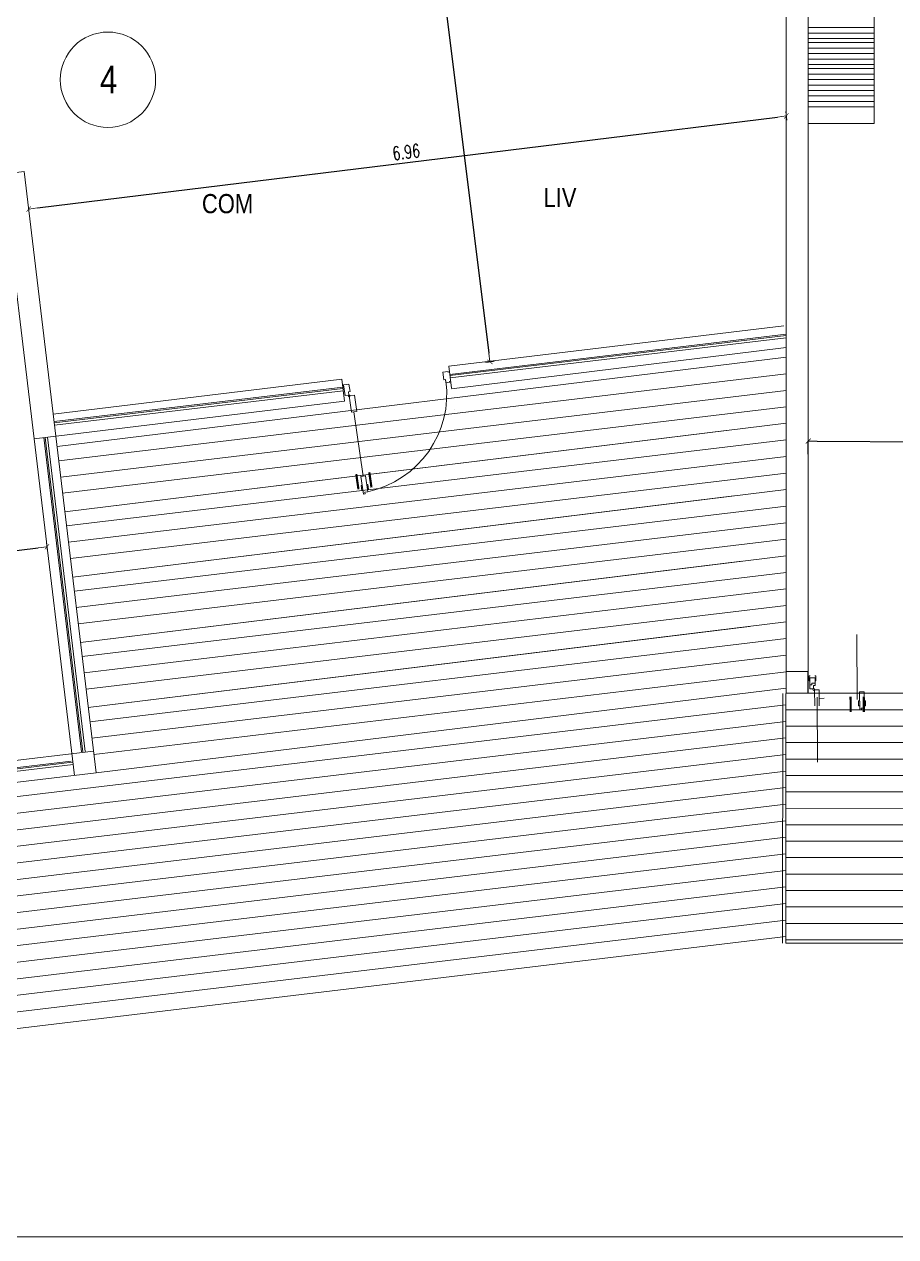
# Model space of a CAD drawing. Header units: millimetres. Extents: x 4525 to 9082, y 179 to 563.
# Drawn here: x 5381.22 to 5389.17, y 476.97 to 488.04 of the extents above; entities that cross this region are included whole.
import ezdxf

# ---------------------------------------------------------------- set-up
doc = ezdxf.new("R2010")
doc.units = ezdxf.units.MM
doc.header["$LTSCALE"] = 100
doc.layers.get('DEFPOINTS').update_dxf_attribs({"lineweight": 5})
for name, color, linetype, lineweight in [('004-Carpinterias', 1, 'Continuous', 18), ('006-Cotas parciales', 7, 'Continuous', 5), ('A01-Barrido', 250, 'Continuous', 5), ('A01-Carpinterias', 1, 'Continuous', 18), ('HATCH MUROS', 251, 'Continuous', 9)]:
    doc.layers.add(name, color=color, linetype=linetype, lineweight=lineweight)
doc.styles.add('AREAL', font='ARIALN.TTF')
doc.styles.add('COTAS', font='ROMANS.shx', dxfattribs={"width": 0.7})
doc.dimstyles.new('COTA40', dxfattribs={"dimscale": 0.4, "dimtxt": 0.3, "dimasz": 0.2, "dimexe": 0, "dimexo": 0, "dimgap": 0.09, "dimtad": 1, "dimzin": 0, "dimdsep": 46, "dimtxsty": 'COTAS', "dimblk1": 'COTA_N', "dimblk2": 'COTA_N', "dimsah": 1, "dimcen": 0.1, "dimclrd": 1, "dimclre": 8, "dimclrt": 5, "dimaunit": 1, "dimadec": 3, "dimazin": 0, "dimtfac": 1, "dimtix": 1, "dimtmove": 2, "dimatfit": 3, "dimldrblk": 'COTA_N', "dimfxl": 0, "dimtolj": 1, "dimtzin": 0, "dimarcsym": 0})

# ---------------------------------------------------------------- blocks, each defined once
blk = doc.blocks.new('COTA_N')
for p, q in [((-1, 0), (0, 0)), ((0, 0.5), (0, -0.5))]:
    blk.add_line(p, q)
at = {"const_width": 0.065}
blk.add_lwpolyline([(0.1414213562373163, 0.1414213562373021), (0.2828427124746327, 0.2828427124746187), (0, 0), (-0.1414213562373021, -0.1414213562373021), (-0.2828427124746185, -0.2828427124746185)], dxfattribs=at)
blk = doc.blocks.new('*D524')
at = {"layer": '006-Cotas parciales', "color": 1, "lineweight": -2, "ltscale": 100}
blk.add_line((5377.53660967813, 482.7851988185666), (5381.347943362844, 483.2579413144127), dxfattribs=at)
at = {"layer": 'DEFPOINTS', "color": 0, "ltscale": 100}
for p in [(5381.427334976951, 483.2677887308039), (5381.427334976951, 483.2677887308046), (5377.457218064023, 482.7753514021742)]:
    blk.add_point(p, dxfattribs=at)
at = {"layer": '006-Cotas parciales', "color": 1, "lineweight": -2, "ltscale": 100, "yscale": 0.08000000000000002, "zscale": 0.08000000000000007}
for p, xscale, rotation in [((5381.427334976951, 483.2677887308046), 0.08000000000000003, 7.070625202405801), ((5377.457218064023, 482.7753514021748), 0.08000000000000002, 187.0706252024058)]:
    blk.add_blockref('COTA_N', p, dxfattribs=dict(at, xscale=xscale, rotation=rotation))
at = {"layer": '006-Cotas parciales', "color": 5, "ltscale": 100, "insert": (5379.430459620818, 483.1168400034172), "char_height": 0.12, "attachment_point": 5, "rotation": 7.070625202405801, "style": 'COTAS'}
blk.add_mtext('\\A1;4.00', dxfattribs=at)
blk = doc.blocks.new('*D542')
at = {"layer": '006-Cotas parciales', "color": 1, "lineweight": -2, "ltscale": 100}
blk.add_line((5381.340268912538, 486.3587677101664), (5388.093043109769, 487.1883750656328), dxfattribs=at)
at = {"layer": 'DEFPOINTS', "color": 0, "ltscale": 100}
for p in [(5388.172446131881, 487.1981300684305), (5388.172446131881, 487.198130068431), (5381.260865890426, 486.3490127073677)]:
    blk.add_point(p, dxfattribs=at)
at = {"layer": '006-Cotas parciales', "color": 1, "lineweight": -2, "ltscale": 100, "xscale": 0.08000000000000002, "yscale": 0.08000000000000002, "zscale": 0.08000000000000007}
for p, rotation in [((5388.172446131881, 487.198130068431), 7.003936447478181), ((5381.260865890426, 486.3490127073682), 187.0039364474782)]:
    blk.add_blockref('COTA_N', p, dxfattribs=dict(at, rotation=rotation))
at = {"layer": '006-Cotas parciales', "color": 5, "ltscale": 100, "insert": (5384.704950007796, 486.8688550144331), "char_height": 0.12, "attachment_point": 5, "rotation": 7.003936447478179, "style": 'COTAS'}
blk.add_mtext('\\A1;6.96', dxfattribs=at)
blk = doc.blocks.new('*D543')
at = {"layer": '006-Cotas parciales', "color": 1, "lineweight": -2, "ltscale": 100}
blk.add_line((5384.650997343426, 491.5259349116085), (5385.458618764372, 485.0329420041916), dxfattribs=at)
at = {"layer": 'DEFPOINTS', "color": 0, "ltscale": 100}
for p in [(5384.641122753524, 491.6053231504998), (5385.468493354305, 484.953553765304), (5385.468493354289, 484.9535537653021)]:
    blk.add_point(p, dxfattribs=at)
at = {"layer": '006-Cotas parciales', "color": 1, "lineweight": -2, "ltscale": 100, "xscale": 0.08000000000000002, "yscale": 0.08000000000000002, "zscale": 0.08000000000000007}
for p, rotation in [((5384.641122753508, 491.6053231504978), 97.09023635948252), ((5385.468493354289, 484.9535537653021), 277.0902363594825)]:
    blk.add_blockref('COTA_N', p, dxfattribs=dict(at, rotation=rotation))
at = {"layer": '006-Cotas parciales', "color": 5, "ltscale": 100, "insert": (5385.150073940566, 488.291287965801), "char_height": 0.12, "attachment_point": 5, "rotation": 277.0902363594825, "style": 'COTAS'}
blk.add_mtext('\\A1;6.70', dxfattribs=at)
blk = doc.blocks.new('*D547')
at = {"layer": '006-Cotas parciales', "color": 8, "lineweight": -2, "ltscale": 100}
for p, q in [((5388.372278022302, 484.1111499927244), (5388.372930059591, 484.2315876205907)), ((5392.369861285061, 484.0895074762004), (5392.37051332235, 484.2099451040667))]:
    blk.add_line(p, q, dxfattribs=at)
at = {"layer": '006-Cotas parciales', "color": 1, "lineweight": -2, "ltscale": 100}
blk.add_line((5388.452928887205, 484.2311545149279), (5392.290514494737, 484.2103782097295), dxfattribs=at)
at = {"layer": 'DEFPOINTS', "color": 0, "ltscale": 100}
for p in [(5392.37051332235, 484.2099451040667), (5388.372278022302, 484.1111499927244), (5392.369861285061, 484.0895074762004)]:
    blk.add_point(p, dxfattribs=at)
at = {"layer": '006-Cotas parciales', "color": 1, "lineweight": -2, "ltscale": 100, "xscale": 0.08000000000000002, "yscale": 0.08000000000000002, "zscale": 0.08000000000000007}
for p, rotation in [((5388.372930059591, 484.2315876205907), 179.6898094027307), ((5392.37051332235, 484.2099451040667), 359.6898094027307)]:
    blk.add_blockref('COTA_N', p, dxfattribs=dict(at, rotation=rotation))
at = {"layer": '006-Cotas parciales', "color": 5, "ltscale": 100, "insert": (5390.372241417766, 484.3167649554645), "char_height": 0.12, "attachment_point": 5, "rotation": 359.6898094027307, "style": 'COTAS'}
blk.add_mtext('\\A1;4.00', dxfattribs=at)

msp = doc.modelspace()

# ---------------------------------------------------------------- linework, layer by layer
at = {"layer": '004-Carpinterias', "linetype": 'Continuous', "extrusion": (-0.02102444757590097, 0.1444198270646843, 0.9892931244857284)}
for p, q in [((5384.205813876391, 484.4966011677886, 1.951160291057041), (5384.184436220809, 484.6434472292963, 1.929268967170165)), ((5384.233633712641, 484.6491097516635, 3.847897563919751), (5384.255011368222, 484.5022636901555, 3.869788887806627)), ((5384.312105468713, 483.9122421879079, 2.03872558660442), (5384.226594846386, 484.4996264339396, 1.951160291056957)), ((5384.314839922165, 483.7476862382399, 2.062806045244221), (5384.291324498715, 483.9092169217575, 2.038725586604434)), ((5384.332886438709, 483.915267454058, 2.038725586604505), (5384.354264094291, 483.7684213925507, 2.060616910491325))]:
    msp.add_line(p, q, dxfattribs=at)
at = {"layer": '004-Carpinterias', "color": 1, "linetype": 'Continuous', "extrusion": (-0.02102444757590097, 0.1444198270646843, 0.9892931244857284)}
for p, q in [((5384.332886438709, 483.9152674540583, 2.038725586604491), (5384.291324498715, 483.9092169217575, 2.038725586604434)), ((5384.303010939919, 483.8289411466572, 2.050692832949215), (5384.293115239872, 483.8275005437209, 2.050692832949286)), ((5384.293115239988, 483.8275005437379, 2.050692832949286), (5384.299956097094, 483.7805097533565, 2.057698064149809)), ((5384.344572880141, 483.8349916789917, 2.050692832949201), (5384.354468580183, 483.8364322819262, 2.050692832949286)), ((5384.354468580065, 483.8364322819091, 2.050692832949258), (5384.361309437289, 483.7894414915448, 2.057698064149781)), ((5384.309851797146, 483.7819503562337, 2.057698064158478), (5384.299956097104, 483.7805097532981, 2.057698064158535)), ((5384.329683472217, 483.7498471426409, 2.062806045244235), (5384.314839922165, 483.7476862382399, 2.062806045244221)), ((5384.329683472217, 483.7498471426409, 2.062806045244235), (5384.314839922165, 483.7476862382399, 2.062806045244221)), ((5384.354264094291, 483.7684213925505, 2.060616910491353), (5384.32754570435, 483.7645317646509, 2.060616910491325)), ((5384.32754570435, 483.7645317646509, 2.060616910491325), (5384.329683472217, 483.7498471426409, 2.062806045244235)), ((5384.351413737256, 483.7880008885516, 2.057698064158449), (5384.361309437297, 483.7894414914867, 2.057698064158421))]:
    msp.add_line(p, q, dxfattribs=at)
at = {"layer": '004-Carpinterias', "color": 1, "linetype": 'Continuous'}
for p, q in [((5384.354264094291, 483.7684213925507, 2.060616910491353), (5384.32754570435, 483.7645317646509, 2.060616910491325)), ((5388.432770943971, 482.0228788387736, 2.049976540070489), (5388.405771389028, 482.0227188417543, 2.04997654007046)), ((5388.88373735894, 481.7952685951182, 2.049976540070489), (5388.856737803997, 481.7951085980989, 2.04997654007046))]:
    msp.add_line(p, q, dxfattribs=at)
at = {"layer": '004-Carpinterias', "linetype": 'Continuous', "extrusion": (-0.0008648253841352666, 0.1459395968280031, 0.9892931244857284)}
for p, q in [((5388.818850893414, 481.873835088268, 2.028085216183556), (5388.815333476053, 482.4674005410963, 1.940519920636093)), ((5388.431280635131, 481.8142868604754, 1.940519920636177), (5388.43040128079, 481.9626782236828, 1.918628596749301)), ((5388.472400588565, 481.9629271079356, 1.918628596749272), (5388.473279942906, 481.8145357447284, 1.940519920636149)), ((5388.841825986691, 481.780180558519, 2.052165674823357), (5388.840858696821, 481.9434110740729, 2.02808521618357)), ((5388.882858004597, 481.9436599583251, 2.028085216183641), (5388.883737358939, 481.7952685951183, 2.04997654007046)), ((5388.45642089188, 481.3001782055626, 2.028085216183556), (5388.452903474518, 481.893743658391, 1.940519920636093))]:
    msp.add_line(p, q, dxfattribs=at)
at = {"layer": '004-Carpinterias', "color": 1, "linetype": 'Continuous', "extrusion": (-0.0008648253841352666, 0.1459395968280031, 0.9892931244857284)}
for p, q in [((5388.390372995075, 482.0899007784625, 2.040052462528351), (5388.380373159841, 482.0898415203064, 2.040052462528422)), ((5388.38037315996, 482.0898415203072, 2.040052462528422), (5388.38065455359, 482.0423562328568, 2.047057693728945)), ((5388.432372303083, 482.0901496627169, 2.040052462528337), (5388.442372138314, 482.0902089208715, 2.040052462528422)), ((5388.442372138195, 482.0902089208706, 2.040052462528394), (5388.442653531944, 482.0427236334218, 2.047057693728917)), ((5388.390654388822, 482.0424154909537, 2.047057693737614), (5388.380654553593, 482.0423562327975, 2.047057693737671)), ((5388.405859324556, 482.0078796894075, 2.052165674823371), (5388.390859571722, 482.0077908021744, 2.052165674823357)), ((5388.405859324556, 482.0078796894075, 2.052165674823371), (5388.390859571722, 482.0077908021744, 2.052165674823357)), ((5388.43277094397, 482.0228788387735, 2.049976540070489), (5388.405771389028, 482.0227188417543, 2.04997654007046)), ((5388.405771389028, 482.0227188417543, 2.04997654007046), (5388.405859324556, 482.0078796894075, 2.052165674823371)), ((5388.432653696717, 482.0426643752072, 2.047057693737585), (5388.442653531944, 482.0427236333629, 2.047057693737557)), ((5388.882858004598, 481.9436599583252, 2.028085216183626), (5388.840858696821, 481.9434110740729, 2.02808521618357)), ((5388.841339410044, 481.8622905348072, 2.040052462528351), (5388.83133957481, 481.862231276651, 2.040052462528422)), ((5388.831339574929, 481.8622312766518, 2.040052462528422), (5388.831620968559, 481.8147459892014, 2.047057693728945)), ((5388.883338718052, 481.8625394190615, 2.040052462528337), (5388.893338553283, 481.8625986772161, 2.040052462528422)), ((5388.893338553164, 481.8625986772152, 2.040052462528394), (5388.893619946913, 481.8151133897664, 2.047057693728917)), ((5388.841620803791, 481.8148052472984, 2.047057693737614), (5388.831620968562, 481.8147459891422, 2.047057693737671)), ((5388.856825739525, 481.7802694457521, 2.052165674823371), (5388.841825986691, 481.780180558519, 2.052165674823357)), ((5388.856825739525, 481.7802694457521, 2.052165674823371), (5388.841825986691, 481.780180558519, 2.052165674823357)), ((5388.883737358939, 481.7952685951181, 2.049976540070489), (5388.856737803997, 481.7951085980989, 2.04997654007046)), ((5388.856737803997, 481.7951085980989, 2.04997654007046), (5388.856825739525, 481.7802694457521, 2.052165674823371)), ((5388.883620111686, 481.8150541315518, 2.047057693737585), (5388.893619946914, 481.8151133897075, 2.047057693737557))]:
    msp.add_line(p, q, dxfattribs=at)
at = {"layer": '004-Carpinterias', "ltscale": 0.01}
for points, const_width, elevation in [([(5384.248898372801, 483.9299272594151), (5384.269066813884, 483.7913874588959)], 0.02, 2.060616905342868), ([(5384.367646773216, 483.9472144946256), (5384.3878152143, 483.8086746941067)], 0.02, 2.060616905342868), ([(5388.758694218764, 481.9000852925105), (5388.759523832942, 481.7600875993729)], 0.01999999999999999, 2.049976534922004), ([(5388.878692241423, 481.90079639038), (5388.879521855602, 481.7607986972425)], 0.01999999999999999, 2.049976534922004)]:
    msp.add_lwpolyline(points, dxfattribs=dict(at, const_width=const_width, elevation=elevation))
at = {"layer": 'A01-Barrido', "linetype": 'Continuous', "extrusion": (-0.02102444757590097, 0.1444198270646843, 0.9892931244857284)}
msp.add_circle((-5397.839459035262, 293.1699549792616, -41.29876805691379), 0.007500008106809762, dxfattribs=at)
at = {"layer": 'A01-Barrido', "linetype": 'Continuous', "extrusion": (-0.0008648253841352666, 0.1459395968280031, 0.9892931244857284)}
msp.add_circle((-5391.184311351759, -445.206529274739, 65.67760412402191), 0.007500008106809761, dxfattribs=at)
at = {"layer": 'A01-Barrido', "linetype": 'Continuous', "extrusion": (-0.02102444757590097, 0.1444198270646843, 0.9892931244857284)}
msp.add_arc((-5397.815968982244, 293.155210748489, -41.29876805691362), 0.9160055875241548, 94.09987707240775, 179.6662266810925, dxfattribs=at)
at = {"layer": 'A01-Carpinterias', "linetype": 'Continuous', "extrusion": (-0.02102444757590097, 0.1444198270646843, 0.9892931244857284)}
for p, q in [((5385.086959617267, 484.8666020080593, 3.831930307172448), (5385.037481122452, 484.8593989941696, 3.831930307172349)), ((5385.04745735633, 484.790870869165, 3.842146252798861), (5385.037481122452, 484.8593989941696, 3.831930307172349)), ((5385.086959617268, 484.8666020080602, 3.831930307172335), (5385.088384794305, 484.8568122706258, 3.833389728764906)), ((5384.132938152379, 484.7438282471799, 1.913520623936215), (5384.182416599118, 484.751031254072, 1.913520623936101)), ((5384.14718992273, 484.6459308730924, 1.928114839823344), (5384.132938152379, 484.7438282471799, 1.913520623936215)), ((5384.192392832997, 484.6825031290685, 1.923736569562443), (5384.182416599118, 484.751031254072, 1.913520623936101)), ((5385.04745735633, 484.790870869165, 3.842146252798861), (5385.062300906516, 484.7930317735856, 3.842146252798861)), ((5385.062300906516, 484.7930317735856, 3.842146252798861), (5385.066576442846, 484.7636625242246, 3.846524523097108)), ((5385.066576442846, 484.7636625242246, 3.846524523097108), (5385.101211387653, 484.7687046337203, 3.84652452309708)), ((5385.101211387653, 484.7687046337203, 3.84652452309708), (5385.099786210615, 484.7784943711542, 3.845065101504622)), ((5384.181824819439, 484.6509729755866, 1.928114839823245), (5384.14718992273, 484.6459308730924, 1.928114839823344)), ((5384.192392832997, 484.6825031290685, 1.923736569562443), (5384.177549282813, 484.6803422246477, 1.923736569562486)), ((5384.177549282813, 484.6803422246477, 1.923736569562486), (5384.181824819439, 484.6509729755866, 1.928114839823245)), ((5384.192071772648, 484.6430592193624, 3.847897563919779), (5384.233633712641, 484.6491097516635, 3.847897563919751)), ((5384.205813876391, 484.4966011677886, 1.951160291057041), (5384.247375816383, 484.5026517000894, 1.951160291057013))]:
    msp.add_line(p, q, dxfattribs=at)
at = {"layer": 'A01-Carpinterias', "linetype": 'Continuous', "extrusion": (-0.0008648253841352666, 0.1459395968280031, 0.9892931244857284)}
for p, q in [((5388.385760669737, 482.0706522847268, -0.01574834323426355), (5388.435759791849, 482.0709485751851, -0.01574834323437724)), ((5388.386346905961, 481.9717247095087, -0.001154127347134271), (5388.385760669737, 482.0706522847268, -0.01574834323426355)), ((5388.436170156984, 482.0016993097784, -0.005532397608035033), (5388.435759791849, 482.0709485751851, -0.01574834323437724)), ((5388.421346275264, 481.9719321127346, -0.001154127347233747), (5388.386346905961, 481.9717247095087, -0.001154127347134271)), ((5388.436170156984, 482.0016993097784, -0.005532397608035033), (5388.421170404019, 482.0016104225438, -0.005532397607992401)), ((5388.421170404019, 482.0016104225438, -0.005532397607992401), (5388.421346275264, 481.9719321127346, -0.001154127347233747)), ((5388.43040128079, 481.9626782236828, 1.918628596749301), (5388.472400588565, 481.9629271079356, 1.918628596749272)), ((5388.474288092427, 481.8839872884066, 1.940519920636177), (5388.516287400202, 481.8842361726595, 1.940519920636149))]:
    msp.add_line(p, q, dxfattribs=at)
at = {"layer": 'HATCH MUROS', "color": 0, "linetype": 'ByBlock', "ltscale": 100}
for p, q in [((5388.172443986807, 485.0858849594337, 1.918628596749272), (5388.172451070653, 492.0613177269814, 1.918628596749272)), ((5388.372443986807, 485.0858847563254, 1.918628596749272), (5388.372451070652, 492.061317523873, 1.918628596749272)), ((5388.97243706333, 489.3903854249557, 15.34902877399244), (5388.972410960956, 487.1302141529274, 1.918628596749272)), ((5381.021572360837, 486.6666762355734, 1.918628596749272), (5381.220165627861, 486.6903556420861, 1.918628596749272)), ((5381.021572360838, 486.6666762355736, 1.918628596749272), (5381.309314504404, 484.2534547588871, 1.918628596749272)), ((5381.220165627862, 486.6903556420861, 1.918628596749272), (5381.507907771428, 484.2771341653997, 1.918628596749272)), ((5385.093070470371, 484.9136659091533, 1.918628596749272), (5388.14835046122, 485.2844284106599, 1.918628596749272)), ((5385.117601255477, 484.7082917927881, 1.918628596749272), (5388.172443986807, 485.0858849594337, 1.918628596749272)), ((5388.172443986807, 485.0858849594337, 1.918628596749272), (5388.171906720678, 481.9304938022673, 1.918628596749272)), ((5388.372443983908, 485.0858509055815, 1.918628596749272), (5388.371906717779, 481.9304597484151, 1.918628596749272)), ((5381.483814245841, 484.4756776166259, 1.918628596749272), (5384.117368684579, 484.795263132351, 1.918628596749272)), ((5385.116790738632, 484.7150775185731, 1.918628596749272), (5385.116790738632, 484.7150775185731, 1.918628596749272)), ((5381.309314504403, 484.2534547588871, 1.918628596749272), (5384.141462210165, 484.5967196811249, 1.918628596749272)), ((5385.140884264218, 484.516534067347, 1.918628596749272), (5385.140884264218, 484.516534067347, 1.918628596749272)), ((5381.875818915479, 481.2039409608581, 1.918628596749272), (5381.507937177155, 484.2771376854575, 1.918628596749272)), ((5381.677236662185, 481.1801693669484, 1.918628596749272), (5381.309354923862, 484.2533660915478, 1.918628596749272)), ((5388.171906720678, 481.9304938022673, 1.918628596749272), (5388.368486147598, 481.930500379177, 1.918628596749272)), ((5378.656294608183, 481.0208085021333, 1.918628596749272), (5381.852098647218, 481.4025293514393, 1.918628596749272)), ((5378.680014876443, 480.822220111552, 1.918628596749272), (5381.875818915479, 481.2039409608581, 1.918628596749272))]:
    msp.add_line(p, q, dxfattribs=at)
at = {"layer": 'HATCH MUROS', "ltscale": 100}
for p, q in [((5388.97244007732, 488.004628207209, 5.755885790247135), (5388.372444732576, 488.0046282072099, 5.755885790247135)), ((5388.972440570798, 487.9546282072097, 5.755885790247135), (5388.372444689977, 487.9546282072097, 5.755885790247135)), ((5388.972444280738, 487.9046282072086, 5.755885790247135), (5388.372444647378, 487.9046282072096, 5.755885790247135)), ((5388.972441064277, 487.9046282072096, 5.755885790247135), (5388.372444647378, 487.9046282072096, 5.755885790247135)), ((5388.972444647407, 487.8674767636604, 3.837257193497862), (5388.372444647378, 487.8674767636604, 3.837257193497862)), ((5388.972439363662, 487.8174767636611, 3.837257193498203), (5388.372445627149, 487.8174767636602, 3.837257193498203)), ((5388.972438870184, 487.8674767636604, 3.837257193498203), (5388.372445669748, 487.8674767636604, 3.837257193498203)), ((5388.972441064277, 487.9046282072105, 5.755885790247135), (5388.545524768238, 487.9046282072096, 5.755885790247135)), ((5388.972444639235, 487.7174767636598, 3.837257193498203), (5388.372445541951, 487.7174767636598, 3.837257193498203)), ((5388.972444145757, 487.76747676366, 3.837257193498203), (5388.37244558455, 487.76747676366, 3.837257193498203)), ((5388.972439857142, 487.76747676366, 3.837257193498203), (5388.37244558455, 487.76747676366, 3.837257193498203)), ((5388.972439857142, 487.7674767636609, 3.837257193498203), (5388.545525535015, 487.76747676366, 3.837257193498203)), ((5388.972444145757, 487.7674767636591, 3.837257193498203), (5388.545525875805, 487.76747676366, 3.837257193498203)), ((5388.972445132713, 487.6674767636596, 3.837257193498203), (5388.372445499353, 487.6674767636605, 3.837257193498203)), ((5388.972445499381, 487.6303253201114, 1.918628596748931), (5388.372445499353, 487.6303253201114, 1.918628596748931)), ((5388.972439722159, 487.6303253201114, 1.918628596749272), (5388.372446521723, 487.6303253201114, 1.918628596749272)), ((5388.972440709116, 487.530325320111, 1.918628596749272), (5388.372446436525, 487.530325320111, 1.918628596749272)), ((5388.972441202594, 487.4803253201108, 1.918628596749272), (5388.372446393927, 487.4803253201108, 1.918628596749272)), ((5388.972440215637, 487.5803253201121, 1.918628596749272), (5388.372446479124, 487.5803253201112, 1.918628596749272)), ((5388.972440709116, 487.5303253201119, 1.918628596749272), (5388.54552638699, 487.530325320111, 1.918628596749272)), ((5388.972442189551, 487.3803253201114, 1.918628596749272), (5388.372446308729, 487.3803253201114, 1.918628596749272)), ((5388.972441696073, 487.4303253201106, 1.918628596749272), (5388.372446351328, 487.4303253201115, 1.918628596749272)), ((5388.972442683029, 487.3303253201112, 1.918628596749272), (5388.37244626613, 487.3303253201112, 1.918628596749272)), ((5388.972442683029, 487.3303253201121, 1.918628596749272), (5388.54552638699, 487.3303253201112, 1.918628596749272))]:
    msp.add_line(p, q, dxfattribs=at)
at = {"layer": 'HATCH MUROS', "color": 0, "ltscale": 100}
for p, q in [((5388.972412693283, 487.2802141539777, 1.918628596749272), (5388.372465628892, 487.2802924106914, 1.918628596749272)), ((5388.972410960956, 487.1302141529275, 1.918628596749272), (5388.372446062988, 487.1302924119674, 1.918628596749272)), ((5385.116790738632, 484.7150775185731, 1.918628596749272), (5385.093070470371, 484.9136659091533, 1.918628596749272)), ((5384.141092411498, 484.5966748055391, 1.918628596749272), (5384.117149531821, 484.797097632448, 1.918628596749272)), ((5388.371940771631, 482.1304597455141, 1.918628596749272), (5388.17194077453, 482.1304937993663, 1.918628596749272)), ((5388.371940771631, 482.130459745515, 1.918628596749272), (5388.17194077453, 482.1304937993673, 1.918628596749272)), ((5388.368485187655, 481.9290238866703, 1.918628596749272), (5388.368615217668, 482.1290238444008, 1.918628596749272)), ((5388.371906717778, 481.9304597484132, 1.918628596749272), (5388.171906720679, 481.9304938022653, 1.918628596749272)), ((5388.171906720678, 481.9304938022663, 1.918628596749272), (5388.371906717778, 481.9304597484142, 1.918628596749272)), ((5388.371906717778, 481.9304597484132, 1.918628596749272), (5388.171906720678, 481.9304938022653, 1.918628596749272)), ((5388.171906720678, 481.9304938022673, 1.918628596749272), (5388.371906717779, 481.9304597484151, 1.918628596749272)), ((5388.371906717777, 481.9304597484143, 1.918628596749272), (5388.171906720678, 481.9304938022663, 1.918628596749272)), ((5388.169385221836, 479.6504941985514, 1.918628596749272), (5392.569385221836, 479.6504941985514, 1.918628596749272)), ((5392.569385221836, 479.6504941985514, 1.918628596749272), (5388.169385221836, 479.6504941985514, 1.918628596749272)), ((5388.169385221836, 479.6504941985524, 1.918628596749272), (5392.569385221836, 479.6504941985524, 1.918628596749272)), ((5392.569385221836, 479.6504941985524, 1.918628596749272), (5388.169385221836, 479.6504941985524, 1.918628596749272)), ((5388.169385221837, 479.6504941985502, 1.918628596749272), (5392.569385158055, 479.6497450138006, 1.918628596749272)), ((5392.569903197976, 479.6497449255943, 1.918628596749272), (5388.169385221837, 479.6504941985492, 1.918628596749272)), ((5388.169385221838, 479.6504941985513, 1.918628596749272), (5392.569385158055, 479.6497450138016, 1.918628596749272)), ((5392.569903197976, 479.6497449255954, 1.918628596749272), (5388.169385221837, 479.6504941985502, 1.918628596749272))]:
    msp.add_line(p, q, dxfattribs=at)
at = {"layer": 'HATCH MUROS', "color": 3, "ltscale": 100}
for p, q in [((5385.101855014687, 484.8401208506141, 1.918628596749272), (5388.172444109688, 485.2068854778849, 1.918628596749272)), ((5385.103210720864, 484.828770746777, 1.918628596749272), (5388.172444097998, 485.1953734411605, 1.918628596749272)), ((5385.10574116416, 484.8075856296289, 1.918628596749272), (5388.172444076175, 485.1738860741613, 1.918628596749272)), ((5381.492188654681, 484.4089664707412, 1.918628596749272), (5384.125935341776, 484.7235527250826, 1.918628596749272)), ((5381.493542025477, 484.397616087956, 1.918628596749272), (5384.127291243277, 484.7122026445759, 1.918628596749272)), ((5381.496068109757, 484.3764304501478, 1.918628596749272), (5384.129822051151, 484.6910175709745, 1.918628596749272)), ((5381.75362063027, 481.3967319111364, 1.918628596749272), (5381.41095892766, 484.265528978998, 1.918628596749272)), ((5381.774805747418, 481.399262354433, 1.918628596749272), (5381.432143390798, 484.2680648977247, 1.918628596749272)), ((5381.742270526433, 481.3953762049589, 1.918628596749272), (5381.399609174214, 484.2641703393138, 1.918628596749272)), ((5378.664268592839, 480.9540495278274, 1.918628596749272), (5381.6480524957, 481.3104457622734, 1.918628596749272)), ((5378.665624299017, 480.9426994239904, 1.918628596749272), (5381.658343136728, 481.3001628862384, 1.918628596749272)), ((5378.668154742313, 480.9215143068423, 1.918628596749272), (5381.666058964645, 481.2795971341693, 1.918628596749272))]:
    msp.add_line(p, q, dxfattribs=at)
at = {"layer": 'HATCH MUROS', "color": 4, "ltscale": 100}
for p, q in [((5381.519387336267, 484.1814857739825, 1.918628596749272), (5388.172429130698, 484.9986342754382, 1.918628596749272)), ((5381.534810404555, 484.0526451221811, 1.918628596749272), (5388.172403051239, 484.8454682964062, 1.918628596749272)), ((5381.552639100584, 483.9037084272369, 1.918628596749272), (5388.17237732878, 484.6943989914191, 1.918628596749272)), ((5381.570467796611, 483.7547717322925, 1.918628596749272), (5388.17235160632, 484.5433296864316, 1.918628596749272)), ((5381.590673652109, 483.5859768113576, 1.918628596749272), (5388.172326240859, 484.3943570554889, 1.918628596749272)), ((5381.590673652109, 483.5859768113576, 1.918628596749272), (5387.623209747429, 484.326912759542, 1.918628596749272)), ((5381.606096720398, 483.4571361595562, 1.918628596749272), (5388.172300202475, 484.2414322988906, 1.918628596749272)), ((5381.623925416427, 483.3081994646121, 1.918628596749272), (5388.172274480014, 484.0903629939035, 1.918628596749272)), ((5381.641754112453, 483.1592627696676, 1.918628596749272), (5388.172248757555, 483.9392936889161, 1.918628596749272)), ((5381.661959967952, 482.9904678487327, 1.918628596749272), (5388.172223351022, 483.79007983554, 1.918628596749272)), ((5381.661959967952, 482.9904678487327, 1.918628596749272), (5387.694496063271, 483.7314037969172, 1.918628596749272)), ((5381.67738303624, 482.8616271969314, 1.918628596749272), (5388.17219735371, 483.6373963013748, 1.918628596749272)), ((5381.695211732269, 482.7126905019872, 1.918628596749272), (5388.17217163125, 483.486326996388, 1.918628596749272)), ((5381.713040428295, 482.5637538070427, 1.918628596749272), (5388.17214590879, 483.3352576914005, 1.918628596749272)), ((5381.733246283794, 482.3949588861079, 1.918628596749272), (5388.172120461184, 483.1858026155912, 1.918628596749272)), ((5381.733246283794, 482.3949588861079, 1.918628596749272), (5387.765782379113, 483.1358948342923, 1.918628596749272)), ((5381.748669352082, 482.2661182343065, 1.918628596749272), (5388.172094504946, 483.0333603038593, 1.918628596749272)), ((5381.766498048111, 482.1171815393623, 1.918628596749272), (5388.172068782486, 482.8822909988723, 1.918628596749272)), ((5381.784326744138, 481.9682448444178, 1.918628596749272), (5388.172043060026, 482.7312216938847, 1.918628596749272)), ((5381.804532599636, 481.799449923483, 1.918628596749272), (5388.172017571347, 482.5815253956422, 1.918628596749272)), ((5381.804532599636, 481.799449923483, 1.918628596749272), (5387.837068694956, 482.5403858716674, 1.918628596749272)), ((5381.819955667925, 481.6706092716816, 1.918628596749272), (5388.171991656181, 482.4293243063437, 1.918628596749272)), ((5381.837784363954, 481.5216725767374, 1.918628596749272), (5388.171965933722, 482.2782550013566, 1.918628596749272)), ((5381.85561305998, 481.3727358817929, 1.918628596749272), (5388.171940211261, 482.1271856963692, 1.918628596749272)), ((5381.875818915479, 481.2039409608581, 1.918628596749272), (5388.17191468151, 481.9772481756933, 1.918628596749272)), ((5388.139195694168, 481.9297501323268, 1.918628596749272), (5388.138807606938, 479.6504941985514, 1.918628596749272)), ((5388.169195693733, 481.9297450242489, 1.918628596749272), (5388.168807606503, 479.6504890904735, 1.918628596749272)), ((5388.16980408422, 481.930494160282, 1.918628596749272), (5392.571875993752, 481.929744622739, 1.918628596749272)), ((5388.169834732688, 481.9304941550635, 1.918628596749272), (5392.57190664222, 481.9297446175204, 1.918628596749272)), ((5377.520746000994, 480.5528278849695, 1.918628596749272), (5388.169177811758, 481.8247232780905, 1.918628596749272)), ((5388.169778543831, 481.7804941624565, 1.918628596749272), (5392.571850453362, 481.7797446249133, 1.918628596749272)), ((5388.1698091923, 481.7804941572379, 1.918628596749272), (5392.571881101831, 481.7797446196949, 1.918628596749272)), ((5377.53853620219, 480.4038865920336, 1.918628596749272), (5388.169152089299, 481.6736539731032, 1.918628596749272)), ((5388.169753003443, 481.6304941646308, 1.918628596749272), (5392.571824912973, 481.6297446270877, 1.918628596749272)), ((5388.169783651911, 481.6304941594123, 1.918628596749272), (5392.571855561441, 481.6297446218693, 1.918628596749272)), ((5377.556326403385, 480.2549452990978, 1.918628596749272), (5388.169126366839, 481.5225846681162, 1.918628596749272)), ((5388.169727463052, 481.4804941668052, 1.918628596749272), (5392.571799372584, 481.4797446292621, 1.918628596749272)), ((5377.574116604581, 480.1060040061619, 1.918628596749272), (5388.16910064438, 481.3715153631288, 1.918628596749272)), ((5388.169701922663, 481.3304941689796, 1.918628596749272), (5392.571773832195, 481.3297446314365, 1.918628596749272)), ((5377.59172422216, 479.9570409046382, 1.918628596749272), (5388.16907492192, 481.2204460581415, 1.918628596749272)), ((5388.169676382274, 481.180494171154, 1.918628596749272), (5392.571748291805, 481.1797446336108, 1.918628596749272)), ((5377.609514423356, 479.8080996117023, 1.918628596749272), (5388.169049199461, 481.0693767531545, 1.918628596749272)), ((5388.169650841885, 481.0304941733283, 1.918628596749272), (5392.571722751416, 481.0297446357853, 1.918628596749272)), ((5377.627304624551, 479.6591583187664, 1.918628596749272), (5388.169023477002, 480.9183074481672, 1.918628596749272)), ((5388.169594653027, 480.8804941807212, 1.918628596749272), (5392.571666562559, 480.8797446431782, 1.918628596749272)), ((5388.169625301496, 480.8804941755027, 1.918628596749272), (5392.571697211027, 480.8797446379597, 1.918628596749272)), ((5377.645094825747, 479.5102170258305, 1.918628596749272), (5388.168997754543, 480.7672381431801, 1.918628596749272)), ((5388.169569112638, 480.7304941828957, 1.918628596749272), (5392.571641022169, 480.7297446453526, 1.918628596749272)), ((5377.662885026943, 479.3612757328946, 1.918628596749272), (5388.168972032083, 480.6161688381929, 1.918628596749272)), ((5388.169543572249, 480.58049418507, 1.918628596749272), (5392.57161548178, 480.579744647527, 1.918628596749272)), ((5377.650704385936, 479.208754591132, 1.918628596749272), (5388.168946309624, 480.4650995332057, 1.918628596749272)), ((5388.169518031859, 480.4304941872444, 1.918628596749272), (5392.571589941391, 480.4297446497014, 1.918628596749272)), ((5377.668494587132, 479.0598132981962, 1.918628596749272), (5388.168920587164, 480.3140302282184, 1.918628596749272)), ((5388.16949249147, 480.2804941894188, 1.918628596749272), (5392.571564401002, 480.2797446518758, 1.918628596749272)), ((5377.686284788328, 478.9108720052603, 1.918628596749272), (5388.168894864705, 480.1629609232312, 1.918628596749272)), ((5388.169466951081, 480.1304941915932, 1.918628596749272), (5392.571538860612, 480.1297446540501, 1.918628596749272)), ((5377.704074989523, 478.7619307123244, 1.918628596749272), (5388.168869142246, 480.0118916182442, 1.918628596749272)), ((5388.169441410692, 479.9804941937676, 1.918628596749272), (5392.571513320223, 479.9797446562246, 1.918628596749272)), ((5377.721865190719, 478.6129894193885, 1.918628596749272), (5388.168843419786, 479.8608223132568, 1.918628596749272)), ((5388.169415870303, 479.830494195942, 1.918628596749272), (5392.571487779834, 479.829744658399, 1.918628596749272)), ((5377.739655391914, 478.4640481264526, 1.918628596749272), (5388.168817697328, 479.7097530082697, 1.918628596749272)), ((5388.169385221836, 479.6504941985514, 1.918628596749272), (5392.571457131367, 479.6497446610084, 1.918628596749272)), ((5388.169390329914, 479.6804941981164, 1.918628596749272), (5392.571462239445, 479.6797446605734, 1.918628596749272))]:
    msp.add_line(p, q, dxfattribs=at)
at = {"layer": 'HATCH MUROS', "color": 4, "linetype": 'ByBlock', "ltscale": 100}
msp.add_line((5407.386818055351, 476.9711803685267), (5369.829516947051, 476.9711803685267), dxfattribs=at)
at = {"layer": 'HATCH MUROS', "color": 0, "ltscale": 100}
msp.add_circle((5381.983854265673, 487.5285421577327), 0.4351169533328434, dxfattribs=at)

# ---------------------------------------------------------------- texts
at = {"style": 'AREAL'}
for s, height, p in [('4', 0.2499370040624949, (5381.910216790745, 487.4059719568966, -1.1)), ('COM', 0.1749559028437464, (5382.841026942294, 486.3106574775149, -0.77)), ('LIV', 0.1749559028437464, (5385.957275734681, 486.3665844455247, -0.77))]:
    msp.add_text(s, height=height, dxfattribs=at).set_placement(p)

# ---------------------------------------------------------------- dimensions: what is measured, and where the dimension line sits
at = {"layer": '006-Cotas parciales', "ltscale": 100}
for p1, p2, distance, picture, middle in [((5384.641122753524, 491.6053231504998, 1.918628596749272), (5385.468493354305, 484.9535537653041, 1.918628596749272), -1.558870615977234e-11, '*D543', (5385.150073940566, 488.291287965801, 1.918628596749272)), ((5388.372278022302, 484.1111499927244, 1.918628596749272), (5392.369861285061, 484.0895074762004, 1.918628596749272), 0.12043939288574304, '*D547', (5390.372241417766, 484.3167649554645, 1.918628596749272))]:
    dim = msp.add_aligned_dim(p1=p1, p2=p2, distance=distance, dimstyle='COTA40', dxfattribs=at)
    dim.commit()
    dim.dimension.update_dxf_attribs({"geometry": picture, "text_midpoint": middle})
at = {"layer": '006-Cotas parciales', "color": 0, "ltscale": 100}
for p1, p2, distance, picture, middle in [((5381.260865890426, 486.3490127073676, 1.918628596749272), (5388.172446131881, 487.1981300684304, 1.918628596749272), 6.20515668379651e-13, '*D542', (5384.704950007796, 486.8688550144331, 1.918628596749272)), ((5377.457218064023, 482.7753514021741, 1.918628596749272), (5381.427334976951, 483.2677887308038, 1.918628596749272), 8.461532028598451e-13, '*D524', (5379.430459620818, 483.1168400034172, 1.918628596749272))]:
    dim = msp.add_aligned_dim(p1=p1, p2=p2, distance=distance, dimstyle='COTA40', dxfattribs=at)
    dim.commit()
    dim.dimension.update_dxf_attribs({"geometry": picture, "text_midpoint": middle})

doc.saveas('drawing.dxf')
